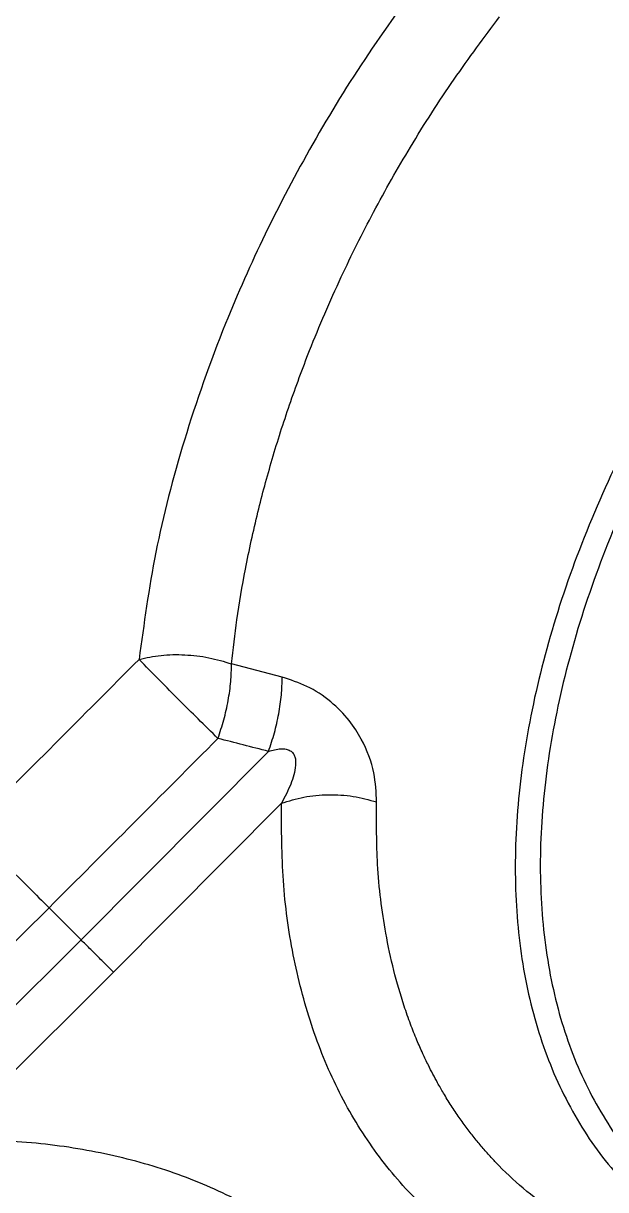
# Model space of a CAD drawing. Extents: x 400 to 501, y 484 to 634.
# Drawn here: x 481.664 to 483.207, y 523.753 to 526.842 of the extents above; entities that cross this region are included whole.
import ezdxf

# ---------------------------------------------------------------- set-up
doc = ezdxf.new("R2010")
doc.units = 0
doc.header["$MEASUREMENT"] = 0
doc.layers.add('DIM', color=3, linetype='Continuous')
doc.layers.add('GEOMETRY', color=3, linetype='Continuous', lineweight=25)

# ---------------------------------------------------------------- blocks, each defined once
blk = doc.blocks.new('2026 GRANDEE')
at = {"layer": 'GEOMETRY', "ltscale": 16}
for p, q in [((31.9254, -71.7302), (31.7911, -71.6949)), ((31.3928, -72.4263), (31.8891, -71.9269)), ((31.9234, -72.0642), (31.4784, -72.5119)), ((31.3075, -72.341), (31.3928, -72.4263)), ((31.3928, -72.4263), (30.8933, -72.9225)), ((31.0307, -72.9569), (31.4784, -72.5119))]:
    blk.add_line(p, q, dxfattribs=at)
at = {"layer": 'GEOMETRY'}
for points, knots in [([(32.3218, -69.845), (32.2645, -69.9223), (32.151, -70.0754), (32.0045, -70.3147), (31.8782, -70.5542), (31.7617, -70.8169), (31.6623, -71.0998), (31.5847, -71.399), (31.5589, -71.5889), (31.5461, -71.6829)], [0, 0, 0, 0, 0.134609, 0.266704, 0.395779, 0.521736, 0.685125, 0.844168, 1, 1, 1, 1]), ([(31.5461, -71.6829), (31.4715, -71.7578), (31.3224, -71.9075), (31.173, -72.057), (31.0983, -72.1317)], [0, 0, 0, 0, 0.499797, 1, 1, 1, 1])]:
    blk.add_open_spline(points, degree=3, knots=knots, dxfattribs=at)
at = {"layer": 'GEOMETRY', "ltscale": 16}
for points, knots in [([(31.7911, -71.6949), (31.7955, -71.656), (31.8048, -71.5734), (31.8277, -71.4393), (31.8587, -71.2973), (31.898, -71.1517), (31.9436, -71.0087), (32.0032, -70.8475), (32.0766, -70.6767), (32.1663, -70.4965), (32.2659, -70.3212), (32.3768, -70.1477), (32.4605, -70.0355), (32.5013, -69.9807)], [0, 0, 0, 0, 0.069611, 0.148058, 0.235362, 0.31573, 0.397596, 0.479042, 0.590006, 0.68895, 0.789697, 0.89743, 1, 1, 1, 1]), ([(33.0202, -70.9143), (32.9914, -70.9618), (32.9122, -71.0925), (32.81, -71.3132), (32.7139, -71.5702), (32.6477, -71.8242), (32.6113, -72.0703), (32.6056, -72.3044), (32.6307, -72.5224), (32.6859, -72.7209), (32.771, -72.8957), (32.8822, -73.0466), (32.978, -73.1226), (33.0258, -73.1606)], [0, 0, 0, 0, 0.054154, 0.148739, 0.243324, 0.337908, 0.432493, 0.527077, 0.621662, 0.716246, 0.810831, 0.905415, 1, 1, 1, 1]), ([(31.755, -71.8924), (31.7377, -71.8754), (31.7049, -71.8433), (31.6515, -71.79), (31.5949, -71.7331), (31.5637, -71.7011), (31.5461, -71.6829)], [0, 0, 0, 0, 0.242368, 0.458865, 0.694273, 1, 1, 1, 1]), ([(31.8891, -71.9269), (31.8945, -71.9106), (31.9055, -71.8782), (31.9168, -71.8271), (31.9242, -71.7766), (31.925, -71.7457), (31.9254, -71.7302)], [0, 0, 0, 0, 0.25, 0.5, 0.75, 1, 1, 1, 1]), ([(32.1753, -72.0608), (32.1743, -72.0353), (32.1721, -71.9819), (32.1441, -71.9057), (32.1026, -71.8416), (32.0538, -71.7919), (31.9921, -71.7517), (31.9473, -71.7373), (31.9254, -71.7302)], [0, 0, 0, 0, 0.196287, 0.411784, 0.537675, 0.683787, 0.844993, 1, 1, 1, 1]), ([(31.3075, -72.341), (31.3822, -72.2662), (31.5315, -72.1168), (31.6805, -71.9672), (31.755, -71.8924)], [0, 0, 0, 0, 0.500246, 1, 1, 1, 1]), ([(31.8891, -71.9269), (31.8667, -71.9211), (31.822, -71.9096), (31.7774, -71.8981), (31.755, -71.8924)], [0, 0, 0, 0, 0.4998215, 1, 1, 1, 1]), ([(31.8891, -71.9269), (31.8998, -71.9236), (31.9149, -71.9191), (31.9349, -71.9198), (31.945, -71.9234), (31.9509, -71.928), (31.9556, -71.9333), (31.961, -71.9451), (31.9617, -71.9739), (31.9487, -72.0159), (31.9321, -72.0475), (31.9234, -72.0642)], [0, 0, 0, 0, 0.157948, 0.223716, 0.279142, 0.304227, 0.328496, 0.376989, 0.482304, 0.726908, 1, 1, 1, 1]), ([(31.9234, -72.0642), (31.9428, -72.058), (31.9816, -72.0457), (32.0475, -72.04), (32.1143, -72.0438), (32.155, -72.0551), (32.1753, -72.0608)], [0, 0, 0, 0, 0.249999, 0.5, 0.750001, 1, 1, 1, 1]), ([(35.4245, -72.0432), (35.3499, -72.1357), (35.2006, -72.3207), (34.9505, -72.5732), (34.6857, -72.8023), (34.4075, -73.0027), (34.1199, -73.1709), (33.86, -73.2878), (33.6324, -73.3639), (33.4376, -73.4101), (33.2457, -73.4358), (33.0585, -73.4398), (32.878, -73.4211), (32.7067, -73.3791), (32.5468, -73.3132), (32.4009, -73.2237), (32.2714, -73.1113), (32.1602, -72.9774), (32.0692, -72.8239), (31.9993, -72.6534), (31.9515, -72.4683), (31.924, -72.2723), (31.9236, -72.1333), (31.9234, -72.0642)], [0, 0, 0, 0, 0.057509, 0.115057, 0.172868, 0.231174, 0.290207, 0.350176, 0.390791, 0.431963, 0.473728, 0.5161, 0.559076, 0.602624, 0.646673, 0.691119, 0.735811, 0.780581, 0.825263, 0.869685, 0.913686, 0.957151, 1, 1, 1, 1]), ([(33.1764, -73.323), (33.1345, -73.3193), (33.0386, -73.3111), (32.9199, -73.2795), (32.8147, -73.2405), (32.7311, -73.2003), (32.6498, -73.1513), (32.5718, -73.093), (32.5158, -73.0414), (32.4784, -73.0019), (32.4574, -72.9783), (32.4362, -72.9528), (32.415, -72.9255), (32.3938, -72.8963), (32.3728, -72.865), (32.3538, -72.8342), (32.3334, -72.7987), (32.3152, -72.7639), (32.2971, -72.7261), (32.2812, -72.6899), (32.2646, -72.648), (32.2324, -72.5571), (32.1979, -72.4189), (32.1751, -72.2366), (32.1752, -72.1163), (32.1753, -72.0608)], [0, 0, 0, 0, 0.068337, 0.156599, 0.209612, 0.264411, 0.320998, 0.379373, 0.439538, 0.457577, 0.47639, 0.495978, 0.516341, 0.537479, 0.559391, 0.582079, 0.600215, 0.629865, 0.649009, 0.671033, 0.695935, 0.723718, 0.828823, 0.92092, 1, 1, 1, 1]), ([(31.0983, -72.1317), (31.1126, -72.1461), (31.1412, -72.1747), (31.1964, -72.2298), (31.2543, -72.2878), (31.2898, -72.3232), (31.3075, -72.341)], [0, 0, 0, 0, 0.25, 0.5, 0.75, 1, 1, 1, 1]), ([(31.3075, -72.341), (31.2326, -72.4158), (31.0832, -72.5651), (30.9335, -72.7141), (30.8589, -72.7885)], [0, 0, 0, 0, 0.501266, 1, 1, 1, 1]), ([(31.4784, -72.5119), (31.4726, -72.5061), (31.4612, -72.4947), (31.4387, -72.4721), (31.4147, -72.4482), (31.4001, -72.4336), (31.3928, -72.4263)], [0, 0, 0, 0, 0.249997, 0.5, 0.750003, 1, 1, 1, 1]), ([(31.0095, -76.458), (31.102, -76.3834), (31.287, -76.2341), (31.5395, -75.984), (31.7686, -75.7193), (31.969, -75.441), (32.1373, -75.1534), (32.2541, -74.8936), (32.3303, -74.6659), (32.3765, -74.4712), (32.4022, -74.2792), (32.4062, -74.092), (32.3876, -73.9115), (32.3455, -73.7402), (32.2796, -73.5803), (32.1901, -73.4344), (32.0777, -73.3049), (31.9439, -73.1937), (31.7904, -73.1027), (31.6199, -73.0328), (31.4347, -72.985), (31.2388, -72.9575), (31.0997, -72.9571), (31.0307, -72.9569)], [0, 0, 0, 0, 0.057509, 0.115057, 0.172867, 0.231174, 0.290208, 0.350176, 0.390792, 0.431966, 0.473733, 0.516107, 0.559084, 0.602631, 0.64668, 0.691126, 0.735821, 0.780589, 0.825263, 0.869681, 0.913684, 0.95715, 1, 1, 1, 1])]:
    blk.add_open_spline(points, degree=3, knots=knots, dxfattribs=at)
for points in [[(33.2026, -70.5289), (33.143, -70.6104), (33.0238, -70.7733), (32.8736, -71.0313), (32.7478, -71.2938), (32.6503, -71.5576), (32.5823, -71.8177), (32.545, -72.0699), (32.5392, -72.3099), (32.5648, -72.5334), (32.6215, -72.7368), (32.7086, -72.9159), (32.8227, -73.0705), (32.9207, -73.1484), (32.9698, -73.1873)], [(31.5461, -71.6829), (31.5651, -71.6788), (31.6031, -71.6705), (31.6672, -71.6696), (31.7319, -71.6768), (31.7714, -71.6888), (31.7911, -71.6949)], [(31.755, -71.8924), (31.7605, -71.8761), (31.7715, -71.8434), (31.7828, -71.792), (31.7901, -71.7413), (31.7908, -71.7103), (31.7911, -71.6949)]]:
    blk.add_open_spline(points, degree=3, dxfattribs=at)

msp = doc.modelspace()

# ---------------------------------------------------------------- block references
at = {"layer": 'DIM'}
msp.add_blockref('2026 GRANDEE', (450.4248, 596.8403), dxfattribs=at)

doc.saveas('drawing.dxf')
